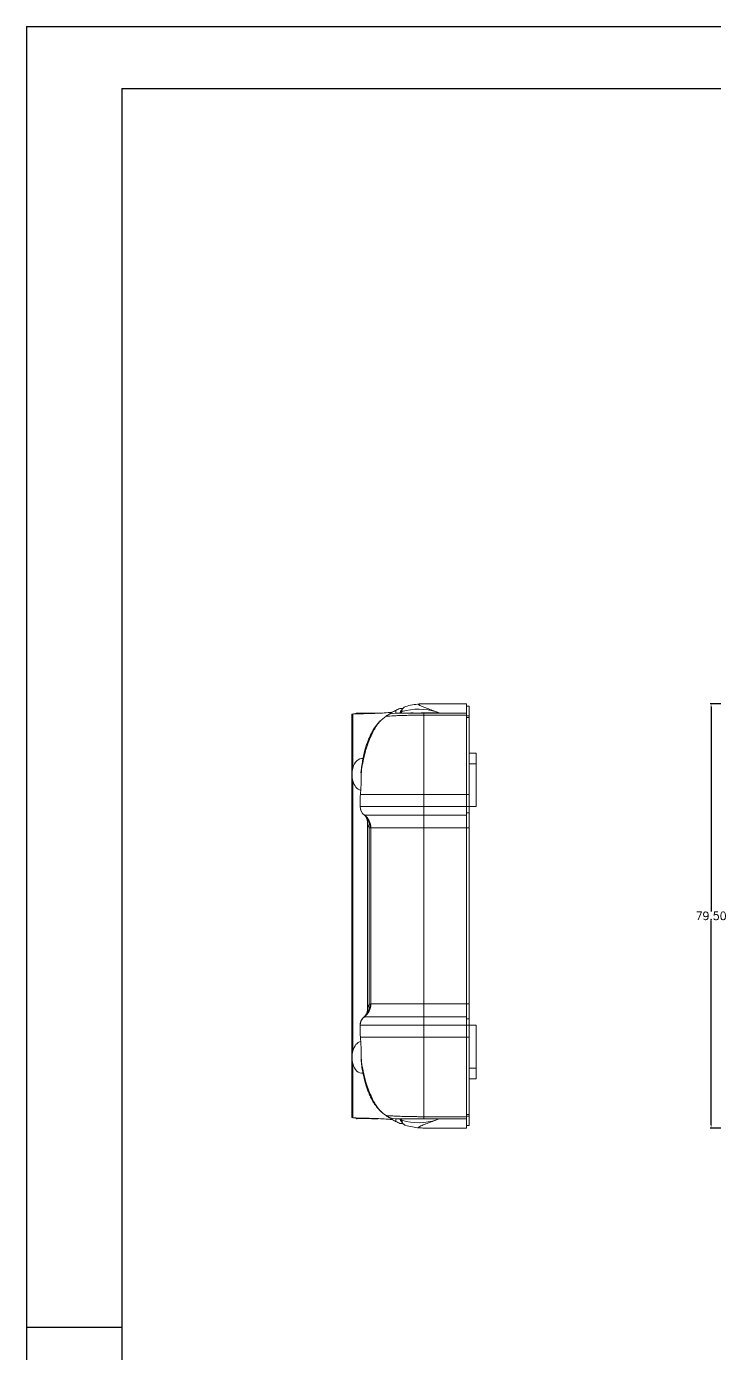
# Model space of a CAD drawing. Header units: inches. Extents: x 1430 to 4816, y 541 to 1061.
# Drawn here: x 2204.6 to 2333.7, y 811.9 to 1060.6 of the extents above; entities that cross this region are included whole.
import ezdxf

# ---------------------------------------------------------------- set-up
doc = ezdxf.new("R2010")
doc.units = ezdxf.units.IN
doc.styles.get("Standard").update_dxf_attribs({"font": 'txt', "bigfont": 'gbcbig.shx'})
doc.dimstyles.new('2', dxfattribs={"dimtxt": 1.5, "dimasz": 0.6, "dimexe": 0.18, "dimexo": 0.0625, "dimgap": 0.09, "dimtad": 0, "dimtih": 1, "dimtoh": 1, "dimzin": 0, "dimdsep": 46, "dimtxsty": 'Standard', "dimcen": 0, "dimadec": 0, "dimazin": 2, "dimtfac": 1, "dimtofl": 0, "dimtmove": 0, "dimatfit": 3, "dimfxl": 1, "dimtolj": 1, "dimtzin": 0, "dimarcsym": 0})

# ---------------------------------------------------------------- blocks, each defined once
blk = doc.blocks.new('*D238')
at = {"color": 0, "lineweight": -2}
for p, q in [((2414.97, 933.63), (2332.85, 933.63)), ((2333.03, 933.03), (2333.03, 894.72)), ((2333.03, 854.73), (2333.03, 893.04)), ((2416.54, 854.13), (2332.85, 854.13))]:
    blk.add_line(p, q, dxfattribs=at)
at = {"color": 0}
for points in [[(2332.93, 933.03), (2333.13, 933.03), (2333.03, 933.63)], [(2332.93, 854.73), (2333.13, 854.73), (2333.03, 854.13)]]:
    blk.add_solid(points, dxfattribs=at)
at = {"layer": 'Defpoints', "color": 0}
for p in [(2333.03, 933.63), (2415.04, 933.63), (2416.6, 854.13)]:
    blk.add_point(p, dxfattribs=at)
at = {"color": 0, "insert": (2333.03, 893.88), "char_height": 1.5, "attachment_point": 5}
blk.add_mtext('\\A1;79.50', dxfattribs=at)

msp = doc.modelspace()

# ---------------------------------------------------------------- linework, layer by layer
for p, q in [((2204.648, 1060.556), (2894.252, 1060.556)), ((2204.648, 1060.556), (2204.648, 572.957)), ((2222.492, 1048.946), (2882.643, 1048.946)), ((2222.492, 1048.946), (2222.492, 584.566)), ((2222.492, 816.756), (2204.648, 816.756))]:
    msp.add_line(p, q)
at = {"color": 7, "linetype": 'Continuous', "lineweight": 15}
for p, q in [((2275.212, 932.754), (2274.684, 932.754)), ((2275.226, 932.771), (2274.959, 932.423)), ((2279.181, 933.628), (2287.181, 933.628)), ((2287.181, 931.878), (2287.181, 933.628)), ((2287.681, 933.181), (2287.181, 933.181)), ((2287.681, 933.181), (2287.681, 931.378)), ((2265.681, 856.134), (2265.681, 931.623)), ((2265.836, 931.703), (2265.836, 921.566)), ((2270.75, 930.163), (2270.902, 930.315)), ((2273.886, 932.397), (2273.886, 931.878)), ((2278.938, 931.928), (2282.041, 931.928)), ((2279.181, 931.503), (2279.181, 931.878)), ((2279.181, 931.878), (2287.181, 931.878)), ((2279.181, 931.503), (2279.181, 916.628)), ((2287.181, 931.503), (2279.181, 931.503)), ((2282.041, 931.928), (2281.563, 932.099)), ((2287.181, 931.878), (2287.181, 931.503)), ((2287.181, 931.503), (2287.181, 916.628)), ((2287.681, 931.378), (2287.181, 931.378)), ((2287.681, 931.066), (2287.181, 931.066)), ((2287.681, 931.378), (2287.681, 931.066)), ((2287.681, 931.066), (2287.681, 916.628)), ((2288.981, 924.378), (2287.681, 924.378)), ((2288.981, 924.378), (2288.981, 922.378)), ((2288.981, 922.378), (2287.681, 922.378)), ((2288.981, 922.378), (2288.981, 914.378)), ((2265.836, 919.191), (2265.836, 868.566)), ((2267.2, 915.801), (2267.2, 914.375)), ((2267.213, 916.039), (2267.213, 914.378)), ((2267.267, 916.628), (2279.181, 916.628)), ((2287.181, 916.628), (2279.181, 916.628)), ((2279.181, 916.628), (2279.181, 914.378)), ((2287.181, 914.378), (2287.181, 916.628)), ((2287.681, 916.628), (2287.181, 916.628)), ((2287.681, 916.628), (2287.681, 914.378)), ((2267.225, 914.378), (2279.181, 914.378)), ((2267.239, 914.375), (2267.225, 914.377)), ((2268.022, 912.778), (2279.181, 912.778)), ((2279.181, 914.378), (2287.181, 914.378)), ((2279.181, 914.378), (2279.181, 912.778)), ((2279.181, 912.778), (2287.181, 912.778)), ((2279.181, 910.378), (2279.181, 912.778)), ((2287.181, 914.378), (2287.181, 912.778)), ((2287.681, 914.378), (2287.181, 914.378)), ((2287.681, 913.178), (2287.181, 913.178)), ((2287.181, 912.778), (2287.181, 910.378)), ((2287.681, 914.378), (2288.981, 914.378)), ((2287.681, 914.378), (2287.681, 913.178)), ((2287.681, 913.178), (2287.681, 910.378)), ((2268.574, 911.55), (2268.574, 876.206)), ((2268.905, 910.453), (2268.905, 877.304)), ((2279.181, 910.378), (2269.218, 910.378)), ((2269.218, 910.378), (2269.218, 877.378)), ((2287.181, 910.378), (2279.181, 910.378)), ((2279.181, 910.378), (2279.181, 877.378)), ((2287.681, 910.378), (2287.181, 910.378)), ((2287.181, 877.378), (2287.181, 910.378)), ((2287.681, 910.378), (2287.681, 877.378)), ((2269.218, 877.378), (2279.181, 877.378)), ((2279.181, 874.978), (2279.181, 877.378)), ((2279.181, 877.378), (2287.181, 877.378)), ((2287.181, 877.378), (2287.181, 874.978)), ((2287.681, 877.378), (2287.181, 877.378)), ((2287.681, 877.378), (2287.681, 874.578)), ((2267.2, 873.379), (2267.2, 871.93)), ((2267.213, 873.378), (2267.213, 871.718)), ((2279.181, 873.378), (2267.225, 873.378)), ((2279.181, 874.978), (2268.022, 874.978)), ((2279.181, 873.378), (2279.181, 874.978)), ((2287.181, 874.978), (2279.181, 874.978)), ((2279.181, 873.378), (2279.181, 871.128)), ((2287.181, 873.378), (2279.181, 873.378)), ((2287.181, 874.978), (2287.181, 873.378)), ((2287.681, 874.578), (2287.181, 874.578)), ((2287.181, 871.128), (2287.181, 873.378)), ((2287.681, 873.378), (2287.181, 873.378)), ((2287.681, 874.578), (2287.681, 873.378)), ((2288.981, 873.378), (2287.681, 873.378)), ((2287.681, 873.378), (2287.681, 871.128)), ((2288.981, 865.378), (2288.981, 873.378)), ((2267.213, 871.718), (2267.215, 871.93)), ((2267.267, 871.128), (2279.181, 871.128)), ((2279.181, 871.128), (2287.181, 871.128)), ((2279.181, 871.128), (2279.181, 856.253)), ((2287.181, 871.128), (2287.181, 856.253)), ((2287.681, 871.128), (2287.181, 871.128)), ((2287.681, 871.128), (2287.681, 856.691)), ((2265.836, 866.191), (2265.836, 856.053)), ((2287.681, 865.378), (2288.981, 865.378)), ((2287.681, 863.378), (2288.981, 863.378)), ((2288.981, 863.378), (2288.981, 865.378)), ((2270.902, 857.442), (2270.754, 857.589)), ((2273.886, 855.36), (2273.886, 855.878)), ((2278.938, 855.828), (2282.041, 855.828)), ((2279.181, 856.253), (2287.181, 856.253)), ((2279.181, 855.878), (2279.181, 856.253)), ((2287.181, 855.878), (2279.181, 855.878)), ((2281.563, 855.657), (2282.041, 855.828)), ((2287.681, 856.691), (2287.181, 856.691)), ((2287.681, 856.378), (2287.181, 856.378)), ((2287.181, 856.253), (2287.181, 855.878)), ((2287.181, 855.878), (2287.181, 854.128)), ((2287.681, 856.691), (2287.681, 856.378)), ((2287.681, 856.378), (2287.681, 854.576)), ((2274.684, 855.003), (2275.212, 855.003)), ((2274.911, 855.396), (2274.959, 855.334)), ((2274.959, 855.334), (2275.226, 854.985)), ((2279.181, 854.128), (2287.181, 854.128)), ((2287.681, 854.576), (2287.181, 854.576))]:
    msp.add_line(p, q, dxfattribs=at)
at = {"color": 8, "linetype": 'Continuous', "lineweight": 15}
for p, q in [((2275.031, 932.164), (2274.813, 931.878)), ((2268.586, 911.289), (2268.577, 911.55)), ((2268.577, 876.206), (2268.586, 876.467)), ((2267.213, 873.378), (2267.216, 873.379)), ((2274.813, 855.878), (2275.031, 855.592))]:
    msp.add_line(p, q, dxfattribs=at)
at = {"color": 7, "linetype": 'Continuous', "lineweight": 15}
for centre, radius, start, end in [((2279.181, 921.628), 12, 112.00841, 116.18424), ((2276.021, 932.175), 0.99, 106.91528, 180.62328), ((2278.192, 921.628), 11, 72.15659, 106.69864), ((2276.02, 932.164), 1, 106.69864, 142.62775), ((2279.181, 921.628), 12, 94.17503, 106.69864), ((2279.181, 921.628), 12, 90, 94.17503), ((2263.393, 941.566), 10.199, 285.48361, 287.98919), ((2266.681, 930.878), 1, 90, 104.16431), ((2266.606, 931.127), 0.741, 94.85409, 103.22478), ((2266.681, 931.161), 0.717, 90.0121, 101.09827), ((2279.181, 921.628), 12, 126.33606, 133.62583), ((2273.848, 928.878), 3, 90, 126.33606), ((2269.215, 914.378), 2.002, 179.97952, 232.92257), ((2269.227, 914.377), 2.002, 179.97155, 232.99099), ((2266.283, 910.769), 2.641, 353.12132, 50.54004), ((2266.201, 910.427), 2.967, 359.15779, 52.47556), ((2266.214, 910.38), 3.004, 359.97153, 52.99104), ((2266.283, 876.988), 2.641, 309.45996, 6.87868), ((2266.201, 877.329), 2.967, 307.52444, 0.84221), ((2266.214, 877.377), 3.004, 307.00896, 0.02847), ((2269.215, 873.379), 2.002, 127.07743, 180.02048), ((2269.227, 873.379), 2.002, 127.00901, 180.02845), ((2263.393, 846.191), 10.199, 72.01081, 74.51639), ((2266.606, 856.63), 0.741, 256.77522, 265.14591), ((2266.681, 856.878), 1, 255.83569, 270), ((2266.681, 856.596), 0.717, 258.90173, 269.9879), ((2279.181, 866.128), 12, 226.37417, 233.66394), ((2273.848, 858.878), 3, 233.66394, 270), ((2278.192, 866.128), 11, 253.30136, 287.84341), ((2276.021, 855.581), 0.99, 179.37672, 253.08472), ((2279.181, 866.128), 12, 243.81576, 247.99159), ((2276.02, 855.592), 1, 217.37225, 253.30136), ((2279.181, 866.128), 12, 253.30136, 265.82497), ((2279.181, 866.128), 12, 265.82497, 270)]:
    msp.add_arc(centre, radius, start, end, dxfattribs=at)
at = {"color": 8, "linetype": 'Continuous', "lineweight": 15}
for centre, radius, start, end in [((2275.984, 932.194), 0.953, 142.70279, 181.77288), ((2275.718, 931.845), 0.953, 142.7027, 181.77297), ((2266.058, 911.366), 2.53, 358.27215, 9.46715), ((2266.058, 876.391), 2.529, 350.45983, 1.72829), ((2275.718, 855.911), 0.953, 178.22703, 217.2973), ((2275.984, 855.563), 0.953, 178.22712, 217.29721)]:
    msp.add_arc(centre, radius, start, end, dxfattribs=at)
for centre, major_axis, start_param, end_param in [((2105.617, 930.878), (167.1, 0.994), 0.1592614, 0.2726834), ((2105.617, 856.878), (167.1, -0.994), 6.0105019, 6.1238448)]:
    msp.add_ellipse(centre, major_axis=major_axis, ratio=0.0006492, start_param=start_param, end_param=end_param, dxfattribs=at)
at = {"color": 7, "linetype": 'Continuous', "lineweight": 15}
for centre, major_axis, ratio, start_param, end_param in [((2270.548, 981.878), (0, 50), 0.6333333, 3.1789809, 3.2270798), ((2277.163, 928.928), (4.723, 0), 0.6352147, 1.5707963, 1.7497183), ((2281.995, 928.928), (4.177, -2.557), 0.3757868, 2.5909424, 2.7733644), ((2267.581, 920.378), (0, 3), 0.6333333, 6.1941069, 7.4470153), ((2267.581, 920.378), (0, 3), 0.6333333, 1.9777627, 3.0076893), ((2267.581, 867.378), (0, 3), 0.6333333, 0.1339033, 1.1638299), ((2267.581, 867.378), (0, 3), 0.6333333, 1.9777627, 3.2304039), ((2270.548, 805.878), (0, 50), 0.6333333, 6.1976981, 6.2457971), ((2277.163, 858.828), (4.723, 0), 0.6352147, 4.5398956, 4.712389), ((2281.995, 858.828), (4.177, 2.557), 0.3757868, 3.5149097, 3.6922429)]:
    msp.add_ellipse(centre, major_axis=major_axis, ratio=ratio, start_param=start_param, end_param=end_param, dxfattribs=at)
for points, knots in [([(2278.307, 933.596), (2278.285, 933.595), (2278.272, 933.593), (2278.249, 933.589), (2278.24, 933.587), (2278.218, 933.582), (2278.208, 933.578), (2278.184, 933.566), (2278.177, 933.558), (2278.164, 933.534), (2278.169, 933.519), (2278.196, 933.471), (2278.234, 933.44), (2278.369, 933.346), (2278.489, 933.283), (2278.882, 933.096), (2279.191, 932.971), (2279.838, 932.722), (2280.177, 932.597), (2280.865, 932.348), (2281.214, 932.224), (2281.563, 932.099)], [0, 0, 0, 0, 0.0039063, 0.0039063, 0.0078125, 0.0078125, 0.015625, 0.015625, 0.03125, 0.03125, 0.0625, 0.0625, 0.125, 0.125, 0.25, 0.25, 0.5, 0.5, 0.75, 0.75, 1, 1, 1, 1]), ([(2271.731, 931.913), (2270.796, 931.858), (2269.86, 931.829), (2267.988, 931.776), (2267.052, 931.755), (2266.116, 931.736)], [0, 0, 0, 0, 0.5, 0.5, 1, 1, 1, 1]), ([(2270.902, 930.315), (2270.77, 930.189), (2270.622, 930.012), (2270.379, 929.675), (2270.295, 929.551), (2270.121, 929.278), (2270.031, 929.128), (2269.759, 928.651), (2269.574, 928.296), (2269.208, 927.517), (2269.024, 927.087), (2268.677, 926.187), (2268.512, 925.716), (2268.207, 924.731), (2268.065, 924.214), (2267.693, 922.653), (2267.51, 921.584), (2267.393, 920.492)], [0, 0, 0, 0, 0.125, 0.125, 0.1875, 0.1875, 0.25, 0.25, 0.375, 0.375, 0.5, 0.5, 0.625, 0.625, 0.75, 0.75, 1, 1, 1, 1]), ([(2270.879, 930.283), (2270.872, 930.276), (2270.722, 930.145), (2270.473, 929.86), (2270.112, 929.415), (2269.744, 928.868), (2269.361, 928.201), (2268.984, 927.42), (2268.65, 926.609), (2268.361, 925.798), (2268.086, 924.885), (2267.834, 923.851), (2267.615, 922.671), (2267.476, 921.747), (2267.425, 921.212), (2267.414, 921.096)], [0, 0, 0, 0, 0.0027262, 0.0585022, 0.1193301, 0.1916835, 0.2874532, 0.3883952, 0.4816574, 0.5634378, 0.6449653, 0.7512291, 0.8586094, 0.9694415, 1, 1, 1, 1]), ([(2271.039, 930.476), (2271.038, 930.474), (2271.034, 930.47), (2270.979, 930.413), (2270.89, 930.32), (2270.781, 930.206), (2270.744, 930.168)], [0, 0, 0, 0, 0.1241026, 0.400954, 0.7946541, 1, 1, 1, 1]), ([(2272.023, 931.255), (2272.319, 931.464), (2272.928, 931.892), (2273.554, 932.229), (2273.808, 932.358), (2273.886, 932.397), (2273.886, 932.397)], [0, 0, 0, 0, 0.3195689, 0.655673, 0.9987066, 1, 1, 1, 1]), ([(2279.181, 931.503), (2278.673, 931.503), (2278.175, 931.501), (2277.202, 931.491), (2276.721, 931.484), (2275.828, 931.466), (2275.409, 931.455), (2274.628, 931.43), (2274.277, 931.417), (2273.804, 931.397), (2273.655, 931.39), (2273.378, 931.376), (2273.25, 931.37), (2272.897, 931.35), (2272.702, 931.338), (2272.386, 931.318), (2272.267, 931.309), (2272.11, 931.298), (2272.071, 931.295), (2272.071, 931.295)], [0, 0, 0, 0, 0.125, 0.125, 0.25, 0.25, 0.375, 0.375, 0.5, 0.5, 0.5625, 0.5625, 0.625, 0.625, 0.75, 0.75, 0.875, 0.875, 1, 1, 1, 1]), ([(2273.848, 931.878), (2273.848, 931.878), (2273.875, 931.878), (2273.981, 931.878), (2274.062, 931.878), (2274.279, 931.878), (2274.415, 931.878), (2274.664, 931.878), (2274.754, 931.878), (2274.951, 931.878), (2275.058, 931.878), (2275.401, 931.878), (2275.658, 931.878), (2276.094, 931.878), (2276.248, 931.878), (2276.566, 931.878), (2276.731, 931.878), (2277.245, 931.878), (2277.62, 931.878), (2278.385, 931.878), (2278.778, 931.878), (2279.181, 931.878)], [0, 0, 0, 0, 0.125, 0.125, 0.25, 0.25, 0.375, 0.375, 0.4375, 0.4375, 0.5, 0.5, 0.625, 0.625, 0.6875, 0.6875, 0.75, 0.75, 0.875, 0.875, 1, 1, 1, 1]), ([(2274.71, 931.878), (2274.718, 931.937), (2274.741, 932.11), (2274.823, 932.282), (2274.911, 932.36), (2274.912, 932.361)], [0, 0, 0, 0, 0.3354291, 0.9941716, 1, 1, 1, 1]), ([(2274.959, 932.423), (2274.954, 932.416), (2274.938, 932.394), (2274.922, 932.374), (2274.911, 932.361)], [0, 0, 0, 0, 0.33978933, 1, 1, 1, 1]), ([(2265.836, 921.566), (2265.786, 921.381), (2265.761, 921.188), (2265.73, 920.788), (2265.724, 920.582), (2265.724, 920.173), (2265.73, 919.966), (2265.761, 919.568), (2265.786, 919.375), (2265.836, 919.191)], [0, 0, 0, 0, 0.25, 0.25, 0.5, 0.5, 0.75, 0.75, 1, 1, 1, 1]), ([(2267.267, 916.628), (2267.292, 916.916), (2267.318, 917.232), (2267.353, 917.742), (2267.363, 917.914), (2267.382, 918.262), (2267.391, 918.439), (2267.404, 918.791), (2267.409, 918.964), (2267.415, 919.302), (2267.417, 919.47), (2267.416, 919.79), (2267.414, 919.942), (2267.406, 920.23), (2267.4, 920.367), (2267.393, 920.492)], [0, 0, 0, 0, 0.25, 0.25, 0.375, 0.375, 0.5, 0.5, 0.625, 0.625, 0.75, 0.75, 0.875, 0.875, 1, 1, 1, 1]), ([(2267.393, 920.492), (2267.375, 920.723), (2267.354, 920.984), (2267.39, 921.086), (2267.394, 921.098)], [0, 0, 0, 0, 0.8865533, 1, 1, 1, 1]), ([(2267.206, 915.801), (2267.204, 915.813), (2267.193, 915.868), (2267.204, 915.963), (2267.213, 916.039)], [0, 0, 0, 0, 0.2030683, 1, 1, 1, 1]), ([(2267.953, 912.811), (2267.971, 912.798), (2268.053, 912.737), (2268.241, 912.533), (2268.457, 912.183), (2268.52, 911.915), (2268.552, 911.78)], [0, 0, 0, 0, 0.0670534, 0.3199251, 0.6591564, 1, 1, 1, 1]), ([(2268.553, 911.775), (2268.556, 911.756), (2268.572, 911.667), (2268.575, 911.575), (2268.574, 911.538), (2268.574, 911.532)], [0, 0, 0, 0, 0.1772965, 0.8645538, 1, 1, 1, 1]), ([(2268.548, 875.973), (2268.544, 875.941), (2268.525, 875.801), (2268.413, 875.496), (2268.203, 875.171), (2268.014, 874.987), (2267.942, 874.935), (2267.936, 874.93)], [0, 0, 0, 0, 0.08560991, 0.37614694, 0.71916754, 0.97429477, 1, 1, 1, 1]), ([(2268.574, 876.209), (2268.574, 876.209), (2268.575, 876.177), (2268.572, 876.093), (2268.556, 876.002), (2268.553, 875.98)], [0, 0, 0, 0, 0.00904238, 0.75886549, 1, 1, 1, 1]), ([(2267.962, 874.939), (2267.87, 874.862), (2267.674, 874.698), (2267.442, 874.363), (2267.273, 873.96), (2267.193, 873.617), (2267.208, 873.422), (2267.211, 873.379)], [0, 0, 0, 0, 0.1993989, 0.4247047, 0.6722957, 0.928577, 1, 1, 1, 1]), ([(2267.213, 871.718), (2267.221, 871.633), (2267.23, 871.541), (2267.248, 871.344), (2267.258, 871.24), (2267.267, 871.128)], [0, 0, 0, 0, 0.5, 0.5, 1, 1, 1, 1]), ([(2267.267, 871.128), (2267.292, 870.841), (2267.318, 870.525), (2267.353, 870.014), (2267.363, 869.842), (2267.382, 869.495), (2267.391, 869.318), (2267.404, 868.966), (2267.409, 868.793), (2267.415, 868.454), (2267.417, 868.287), (2267.416, 867.966), (2267.414, 867.814), (2267.406, 867.526), (2267.4, 867.389), (2267.393, 867.265)], [0, 0, 0, 0, 0.25, 0.25, 0.375, 0.375, 0.5, 0.5, 0.625, 0.625, 0.75, 0.75, 0.875, 0.875, 1, 1, 1, 1]), ([(2265.836, 866.191), (2265.787, 866.373), (2265.761, 866.571), (2265.73, 866.969), (2265.724, 867.173), (2265.724, 867.584), (2265.73, 867.787), (2265.761, 868.186), (2265.786, 868.383), (2265.836, 868.566)], [0, 0, 0, 0, 0.25, 0.25, 0.5, 0.5, 0.75, 0.75, 1, 1, 1, 1]), ([(2267.396, 866.668), (2267.391, 866.687), (2267.358, 866.796), (2267.377, 867.053), (2267.393, 867.265)], [0, 0, 0, 0, 0.1779846, 1, 1, 1, 1]), ([(2267.393, 867.265), (2267.51, 866.173), (2267.693, 865.104), (2268.065, 863.542), (2268.207, 863.026), (2268.512, 862.041), (2268.677, 861.569), (2269.024, 860.669), (2269.208, 860.24), (2269.574, 859.46), (2269.759, 859.105), (2270.031, 858.629), (2270.121, 858.479), (2270.295, 858.206), (2270.379, 858.081), (2270.622, 857.744), (2270.77, 857.567), (2270.902, 857.442)], [0, 0, 0, 0, 0.25, 0.25, 0.375, 0.375, 0.5, 0.5, 0.625, 0.625, 0.75, 0.75, 0.8125, 0.8125, 0.875, 0.875, 1, 1, 1, 1]), ([(2267.412, 866.669), (2267.42, 866.582), (2267.467, 866.073), (2267.601, 865.177), (2267.814, 863.999), (2268.063, 862.959), (2268.332, 862.046), (2268.607, 861.266), (2268.915, 860.497), (2269.282, 859.709), (2269.683, 858.981), (2270.091, 858.373), (2270.455, 857.904), (2270.719, 857.638), (2270.835, 857.52)], [0, 0, 0, 0, 0.0229853, 0.1351919, 0.2426278, 0.3477022, 0.4329071, 0.5130546, 0.5936333, 0.6927882, 0.8014085, 0.8846634, 0.9492226, 1, 1, 1, 1]), ([(2266.116, 856.02), (2267.052, 856.002), (2267.988, 855.981), (2269.86, 855.928), (2270.796, 855.899), (2271.731, 855.843)], [0, 0, 0, 0, 0.5, 0.5, 1, 1, 1, 1]), ([(2270.747, 857.586), (2270.806, 857.525), (2270.934, 857.391), (2271.011, 857.311), (2271.044, 857.276), (2271.04, 857.28), (2271.04, 857.281)], [0, 0, 0, 0, 0.3520653, 0.7783172, 0.9854102, 1, 1, 1, 1]), ([(2270.902, 857.442), (2271.081, 857.271), (2271.222, 857.147), (2271.415, 856.979), (2271.467, 856.936), (2271.467, 856.936)], [0, 0, 0, 0, 0.5, 0.5, 1, 1, 1, 1]), ([(2273.886, 855.36), (2273.88, 855.363), (2273.777, 855.414), (2273.498, 855.552), (2272.926, 855.884), (2272.463, 856.173), (2272.108, 856.441), (2271.968, 856.548)], [0, 0, 0, 0, 0.0266178, 0.4368257, 0.6488177, 0.860768, 1, 1, 1, 1]), ([(2272.071, 856.462), (2272.071, 856.462), (2272.11, 856.459), (2272.266, 856.447), (2272.382, 856.439), (2272.618, 856.424), (2272.707, 856.418), (2272.904, 856.406), (2273.012, 856.4), (2273.365, 856.381), (2273.639, 856.367), (2274.272, 856.34), (2274.624, 856.326), (2275.203, 856.308), (2275.405, 856.302), (2275.826, 856.291), (2276.046, 856.286), (2276.716, 856.273), (2277.184, 856.266), (2277.919, 856.258), (2278.17, 856.256), (2278.673, 856.254), (2278.927, 856.253), (2279.181, 856.253)], [0, 0, 0, 0, 0.125, 0.125, 0.25, 0.25, 0.3125, 0.3125, 0.375, 0.375, 0.5, 0.5, 0.625, 0.625, 0.6875, 0.6875, 0.75, 0.75, 0.875, 0.875, 0.9375, 0.9375, 1, 1, 1, 1]), ([(2279.181, 855.878), (2278.979, 855.878), (2278.779, 855.878), (2278.38, 855.878), (2278.182, 855.878), (2277.606, 855.878), (2277.242, 855.878), (2276.726, 855.878), (2276.557, 855.878), (2276.239, 855.878), (2276.087, 855.878), (2275.8, 855.878), (2275.663, 855.878), (2275.404, 855.878), (2275.281, 855.878), (2274.939, 855.878), (2274.745, 855.878), (2274.414, 855.878), (2274.276, 855.878), (2273.952, 855.878), (2273.848, 855.878), (2273.848, 855.878)], [0, 0, 0, 0, 0.0625, 0.0625, 0.125, 0.125, 0.25, 0.25, 0.3125, 0.3125, 0.375, 0.375, 0.4375, 0.4375, 0.5, 0.5, 0.625, 0.625, 0.75, 0.75, 1, 1, 1, 1]), ([(2274.911, 855.396), (2274.911, 855.397), (2274.823, 855.475), (2274.741, 855.647), (2274.718, 855.82), (2274.71, 855.878)], [0, 0, 0, 0, 0.0050826, 0.6643193, 1, 1, 1, 1]), ([(2281.563, 855.657), (2281.214, 855.533), (2280.865, 855.408), (2280.177, 855.159), (2279.837, 855.035), (2279.191, 854.786), (2278.882, 854.661), (2278.488, 854.473), (2278.368, 854.411), (2278.234, 854.316), (2278.196, 854.285), (2278.169, 854.238), (2278.164, 854.222), (2278.177, 854.199), (2278.184, 854.191), (2278.208, 854.179), (2278.218, 854.175), (2278.24, 854.169), (2278.249, 854.167), (2278.272, 854.164), (2278.285, 854.162), (2278.307, 854.16)], [0, 0, 0, 0, 0.25, 0.25, 0.5, 0.5, 0.75, 0.75, 0.875, 0.875, 0.9375, 0.9375, 0.96875, 0.96875, 0.984375, 0.984375, 0.9921875, 0.9921875, 0.9960938, 0.9960938, 1, 1, 1, 1])]:
    msp.add_open_spline(points, degree=3, knots=knots, dxfattribs=at)
for points in [[(2265.836, 931.703), (2265.735, 931.679), (2265.681, 931.651), (2265.681, 931.623)], [(2266.116, 931.736), (2266.022, 931.735), (2265.929, 931.725), (2265.836, 931.703)], [(2267.213, 916.039), (2267.229, 916.21), (2267.248, 916.406), (2267.267, 916.628)], [(2267.213, 914.378), (2267.217, 914.378), (2267.221, 914.378), (2267.225, 914.378)], [(2267.961, 912.808), (2267.981, 912.793), (2267.997, 912.784), (2268.008, 912.781)], [(2268.008, 912.781), (2268.013, 912.779), (2268.018, 912.778), (2268.022, 912.778)], [(2268.905, 910.453), (2268.717, 910.683), (2268.619, 910.967), (2268.586, 911.289)], [(2269.168, 910.384), (2269.112, 910.393), (2269.025, 910.416), (2268.905, 910.453)], [(2269.218, 910.378), (2269.206, 910.378), (2269.19, 910.38), (2269.168, 910.384)], [(2268.586, 876.467), (2268.619, 876.79), (2268.717, 877.073), (2268.905, 877.304)], [(2268.905, 877.304), (2269.025, 877.341), (2269.112, 877.363), (2269.168, 877.373)], [(2269.168, 877.373), (2269.19, 877.376), (2269.206, 877.378), (2269.218, 877.378)], [(2267.225, 873.378), (2267.221, 873.378), (2267.217, 873.378), (2267.213, 873.378)], [(2268.008, 874.976), (2267.997, 874.972), (2267.981, 874.964), (2267.961, 874.949)], [(2268.022, 874.978), (2268.018, 874.978), (2268.013, 874.978), (2268.008, 874.976)], [(2265.681, 856.134), (2265.681, 856.105), (2265.735, 856.078), (2265.836, 856.053)], [(2265.836, 856.053), (2265.929, 856.031), (2266.022, 856.022), (2266.116, 856.02)]]:
    msp.add_open_spline(points, degree=3, dxfattribs=at)

# ---------------------------------------------------------------- dimensions: what is measured, and where the dimension line sits
dim = msp.add_linear_dim(base=(2333.025, 933.628), p1=(2416.602, 854.128), p2=(2415.036, 933.628), angle=90, dimstyle='2')
dim.commit()
dim.dimension.update_dxf_attribs({"geometry": '*D238', "text_midpoint": (2333.025, 893.878)})

doc.saveas('drawing.dxf')
